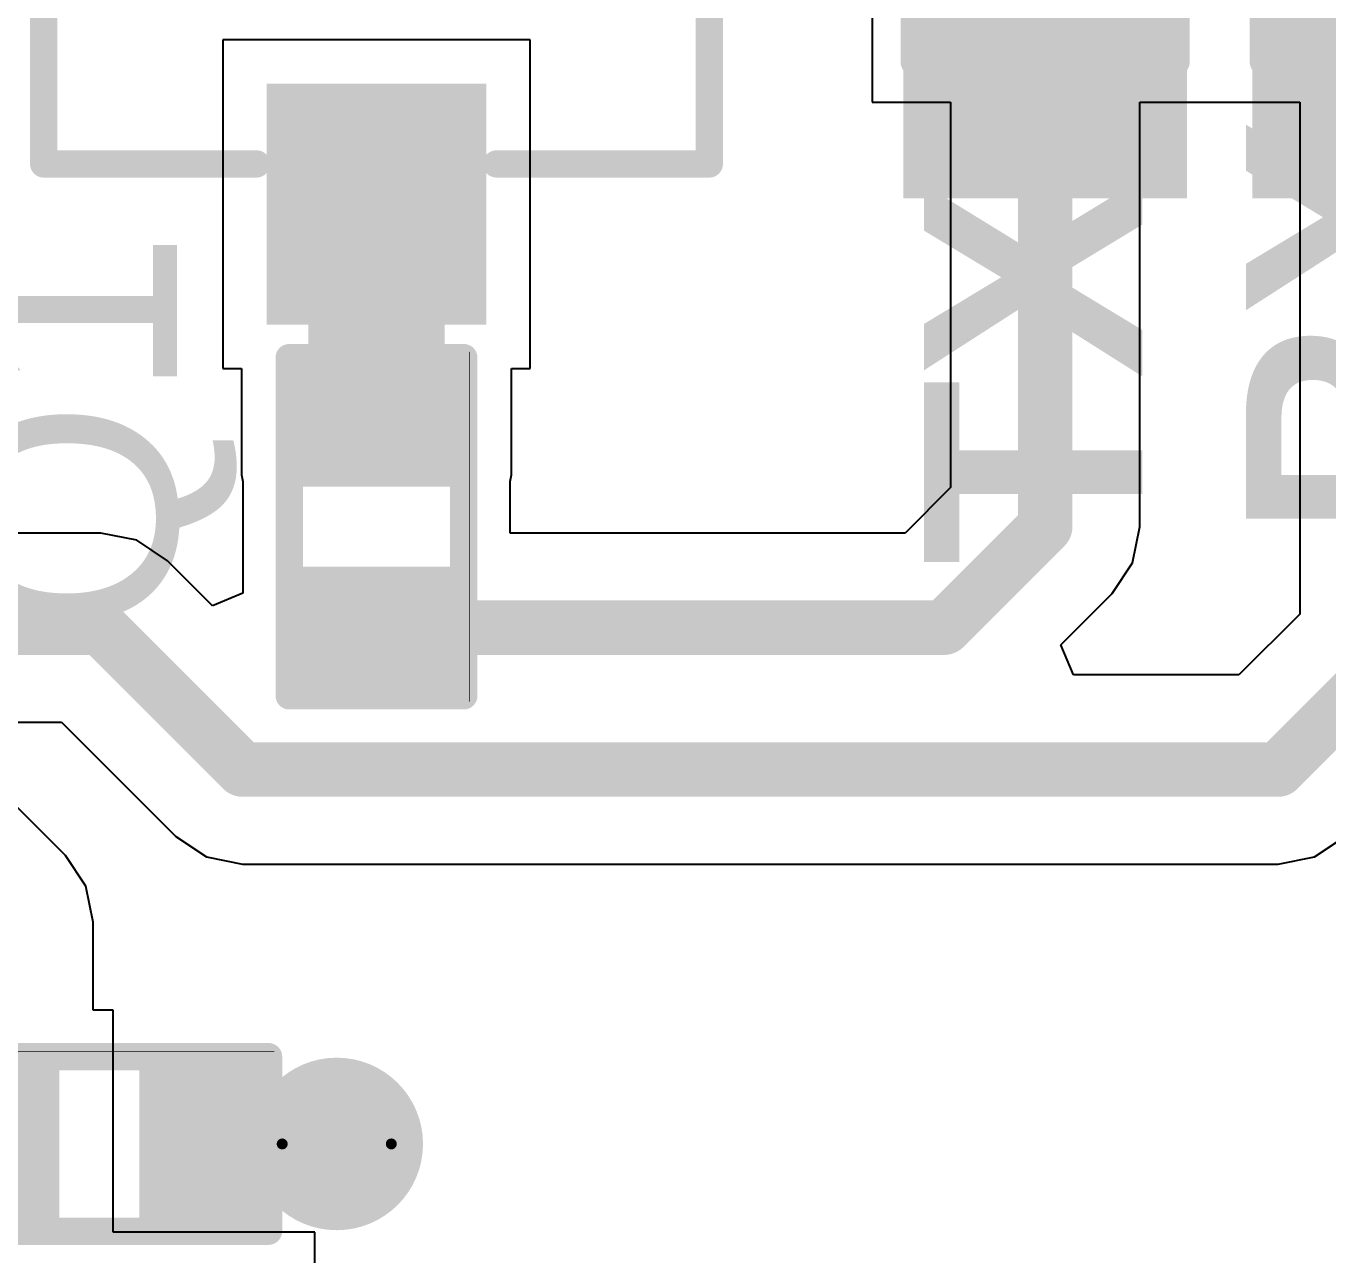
# Model space of a CAD drawing. Header units: inches. Extents: x -46 to 312, y 0 to 111.
# Drawn here: x -30 to -23.94, y 24.84 to 30.56 of the extents above; entities that cross this region are included whole.
import ezdxf

# ---------------------------------------------------------------- set-up
doc = ezdxf.new("R2010")
doc.units = ezdxf.units.IN
for name, color, linetype in [('Bottom Layer', 5, 'Continuous'), ('Bottom Solder', 6, 'Continuous'), ('Drill Drawing', 1, 'Continuous'), ('Top Layer', 1, 'Continuous'), ('Top Overlay', 2, 'Continuous'), ('Top Paste', 8, 'Continuous'), ('Top Solder', 216, 'Continuous'), ('Via Holes', 16, 'Continuous')]:
    doc.layers.add(name, color=color, linetype=linetype)
doc.styles.add('Arial', font='', dxfattribs={"height": 0.2})
doc.styles.add('Arial_Bold', font='', dxfattribs={"height": 0.2})
doc.styles.get('Arial').set_extended_font_data('Arial')
doc.styles.get('Arial_Bold').set_extended_font_data('Arial', bold=True)

# ---------------------------------------------------------------- blocks, each defined once
blk = doc.blocks.new('R___0402_17')
at = {"layer": 'Top Layer'}
for points in [[(-0.6985, -0.3175), (-0.6985, 0.3175), (-0.2413, 0.3175), (-0.2413, -0.3175)], [(0.2413, -0.3175), (0.2413, 0.3175), (0.6985, 0.3175), (0.6985, -0.3175)]]:
    blk.add_hatch(color=1, dxfattribs=at).paths.add_polyline_path(points)
at = {"layer": 'Top Paste'}
for points in [[(-0.6985, -0.3175), (-0.6985, 0.3175), (-0.2413, 0.3175), (-0.2413, -0.3175)], [(0.2413, -0.3175), (0.2413, 0.3175), (0.6985, 0.3175), (0.6985, -0.3175)]]:
    blk.add_hatch(color=8, dxfattribs=at).paths.add_polyline_path(points)
at = {"layer": 'Top Solder'}
for points in [[(-0.7535, -0.3725), (-0.7535, 0.3725), (-0.1863, 0.3725), (-0.1863, -0.3725)], [(0.1863, -0.3725), (0.1863, 0.3725), (0.7535, 0.3725), (0.7535, -0.3725)]]:
    blk.add_hatch(color=216, dxfattribs=at).paths.add_polyline_path(points)
at = {"layer": 'Top Overlay'}
for points, const_width in [([(-0.7874, 0.4064), (-0.7874, -0.4064)], 0.127), ([(0.7874, 0.4064), (-0.7874, 0.4064)], 0.127), ([(0.7874, 0.4064), (0.7874, -0.4064)], 0.127), ([(0.7874, -0.4064), (-0.7874, -0.4064)], 0.127), ([(0.8128, -0.4318), (-0.8128, -0.4318)], 0.00323)]:
    blk.add_lwpolyline(points, dxfattribs=dict(at, const_width=const_width))
for points, const_width in [([(-0.8191, 0.4064, 1), (-0.7556, 0.4064, 1)], 0.0635), ([(-0.8191, 0.4064, 1), (-0.7556, 0.4064, 1)], 0.0635), ([(0.7556, 0.4064, 1), (0.8191, 0.4064, 1)], 0.0635), ([(0.7556, 0.4064, 1), (0.8191, 0.4064, 1)], 0.0635), ([(-0.8191, -0.4064, 1), (-0.7556, -0.4064, 1)], 0.0635), ([(-0.8191, -0.4064, 1), (-0.7556, -0.4064, 1)], 0.0635), ([(0.7556, -0.4064, 1), (0.8191, -0.4064, 1)], 0.0635), ([(0.7556, -0.4064, 1), (0.8191, -0.4064, 1)], 0.0635), ([(-0.8136, -0.4318, 1), (-0.812, -0.4318, 1)], 0.00161), ([(0.812, -0.4318, 1), (0.8136, -0.4318, 1)], 0.00161)]:
    blk.add_lwpolyline(points, format="xyb", close=True, dxfattribs=dict(at, const_width=const_width))
blk = doc.blocks.new('R___0402_31')
at = {"layer": 'Top Layer'}
for points in [[(-0.6985, -0.3175), (-0.6985, 0.3175), (-0.2413, 0.3175), (-0.2413, -0.3175)], [(0.2413, -0.3175), (0.2413, 0.3175), (0.6985, 0.3175), (0.6985, -0.3175)]]:
    blk.add_hatch(color=1, dxfattribs=at).paths.add_polyline_path(points)
at = {"layer": 'Top Paste'}
for points in [[(-0.6985, -0.3175), (-0.6985, 0.3175), (-0.2413, 0.3175), (-0.2413, -0.3175)], [(0.2413, -0.3175), (0.2413, 0.3175), (0.6985, 0.3175), (0.6985, -0.3175)]]:
    blk.add_hatch(color=8, dxfattribs=at).paths.add_polyline_path(points)
at = {"layer": 'Top Solder'}
for points in [[(-0.7535, -0.3725), (-0.7535, 0.3725), (-0.1863, 0.3725), (-0.1863, -0.3725)], [(0.1863, -0.3725), (0.1863, 0.3725), (0.7535, 0.3725), (0.7535, -0.3725)]]:
    blk.add_hatch(color=216, dxfattribs=at).paths.add_polyline_path(points)
at = {"layer": 'Top Overlay'}
for points, const_width in [([(-0.7874, 0.4064), (0.7874, 0.4064)], 0.127), ([(-0.7874, 0.4064), (-0.7874, -0.4064)], 0.127), ([(0.7874, 0.4064), (0.7874, -0.4064)], 0.127), ([(-0.7874, -0.4064), (0.7874, -0.4064)], 0.127), ([(-0.8128, -0.4318), (0.8128, -0.4318)], 0.00323)]:
    blk.add_lwpolyline(points, dxfattribs=dict(at, const_width=const_width))
for points, const_width in [([(-0.8191, 0.4064, 1), (-0.7556, 0.4064, 1)], 0.0635), ([(-0.8191, 0.4064, 1), (-0.7556, 0.4064, 1)], 0.0635), ([(0.7556, 0.4064, 1), (0.8191, 0.4064, 1)], 0.0635), ([(0.7556, 0.4064, 1), (0.8191, 0.4064, 1)], 0.0635), ([(-0.8191, -0.4064, 1), (-0.7556, -0.4064, 1)], 0.0635), ([(-0.8191, -0.4064, 1), (-0.7556, -0.4064, 1)], 0.0635), ([(0.7556, -0.4064, 1), (0.8191, -0.4064, 1)], 0.0635), ([(0.7556, -0.4064, 1), (0.8191, -0.4064, 1)], 0.0635), ([(-0.8136, -0.4318, 1), (-0.812, -0.4318, 1)], 0.00161), ([(0.812, -0.4318, 1), (0.8136, -0.4318, 1)], 0.00161)]:
    blk.add_lwpolyline(points, format="xyb", close=True, dxfattribs=dict(at, const_width=const_width))
blk = doc.blocks.new('SOT_23_37')
at = {"layer": 'Top Layer'}
for points in [[(-0.41, 1.46), (0.41, 1.46), (0.41, 0.54), (-0.41, 0.54)], [(-1.36, -0.54), (-0.54, -0.54), (-0.54, -1.46), (-1.36, -1.46)], [(0.54, -0.54), (1.36, -0.54), (1.36, -1.46), (0.54, -1.46)]]:
    blk.add_hatch(color=1, dxfattribs=at).paths.add_polyline_path(points)
at = {"layer": 'Top Paste'}
for points in [[(-0.41, 1.46), (0.41, 1.46), (0.41, 0.54), (-0.41, 0.54)], [(-1.36, -0.54), (-0.54, -0.54), (-0.54, -1.46), (-1.36, -1.46)], [(0.54, -0.54), (1.36, -0.54), (1.36, -1.46), (0.54, -1.46)]]:
    blk.add_hatch(color=8, dxfattribs=at).paths.add_polyline_path(points)
at = {"layer": 'Top Solder'}
for points in [[(-0.5116, 1.5616), (0.5116, 1.5616), (0.5116, 0.4384), (-0.5116, 0.4384)], [(-1.4616, -0.4384), (-0.4384, -0.4384), (-0.4384, -1.5616), (-1.4616, -1.5616)], [(0.4384, -0.4384), (1.4616, -0.4384), (1.4616, -1.5616), (0.4384, -1.5616)]]:
    blk.add_hatch(color=216, dxfattribs=at).paths.add_polyline_path(points)
at = {"layer": 'Top Overlay', "const_width": 0.127}
for points in [[(-0.5588, 0.8128), (-1.5494, 0.8128)], [(-1.5494, 0.8128), (-1.5494, -0.5842)], [(1.5494, 0.8128), (0.5588, 0.8128)], [(1.5494, 0.8128), (1.5494, -0.5842)], [(0.3302, -0.7874), (-0.3302, -0.7874)], [(-1.6764, -1.0414), (-1.6764, -1.2954)], [(-1.5494, -1.1684), (-1.6764, -1.0414)], [(-1.5494, -1.1684), (-1.6764, -1.2954)]]:
    blk.add_lwpolyline(points, dxfattribs=at)
at = {"layer": 'Top Overlay', "const_width": 0.0635}
for points in [[(-1.5812, 0.8128, 1), (-1.5176, 0.8128, 1)], [(-1.5812, 0.8128, 1), (-1.5176, 0.8128, 1)], [(-0.5905, 0.8128, 1), (-0.5271, 0.8128, 1)], [(0.5271, 0.8128, 1), (0.5905, 0.8128, 1)], [(1.5176, 0.8128, 1), (1.5812, 0.8128, 1)], [(1.5176, 0.8128, 1), (1.5812, 0.8128, 1)], [(-1.5812, -0.5842, 1), (-1.5176, -0.5842, 1)], [(1.5176, -0.5842, 1), (1.5812, -0.5842, 1)], [(-0.3619, -0.7874, 1), (-0.2984, -0.7874, 1)], [(0.2984, -0.7874, 1), (0.3619, -0.7874, 1)], [(-1.7082, -1.0414, 1), (-1.6446, -1.0414, 1)], [(-1.7082, -1.0414, 1), (-1.6446, -1.0414, 1)], [(-1.5812, -1.1684, 1), (-1.5176, -1.1684, 1)], [(-1.5812, -1.1684, 1), (-1.5176, -1.1684, 1)], [(-1.7082, -1.2954, 1), (-1.6446, -1.2954, 1)], [(-1.7082, -1.2954, 1), (-1.6446, -1.2954, 1)]]:
    blk.add_lwpolyline(points, format="xyb", close=True, dxfattribs=at)
blk = doc.blocks.new('LED_0603_40')
at = {"layer": 'Top Layer'}
for points in [[(-1, 0.5), (-0.5, 0.5), (-0.5, -0.5), (-1, -0.5)], [(0.5, 0.5), (1, 0.5), (1, -0.5), (0.5, -0.5)]]:
    blk.add_hatch(color=1, dxfattribs=at).paths.add_polyline_path(points)
at = {"layer": 'Top Overlay'}
blk.add_hatch(color=2, dxfattribs=at).paths.add_polyline_path([(1.1176, -0.6604), (1.7526, -0.6604), (1.7526, 0.6604), (1.1176, 0.6604)])
at = {"layer": 'Top Paste'}
for points in [[(-1, 0.5), (-0.5, 0.5), (-0.5, -0.5), (-1, -0.5)], [(0.5, 0.5), (1, 0.5), (1, -0.5), (0.5, -0.5)]]:
    blk.add_hatch(color=8, dxfattribs=at).paths.add_polyline_path(points)
at = {"layer": 'Top Solder'}
for points in [[(-1.1016, 0.6016), (-0.3984, 0.6016), (-0.3984, -0.6016), (-1.1016, -0.6016)], [(0.3984, 0.6016), (1.1016, 0.6016), (1.1016, -0.6016), (0.3984, -0.6016)]]:
    blk.add_hatch(color=216, dxfattribs=at).paths.add_polyline_path(points)
at = {"layer": 'Top Overlay', "const_width": 0.127}
for points in [[(-0.4318, 0.6096), (-1.1176, 0.6096)], [(-1.1176, -0.6096), (-1.1176, 0.6096)], [(1.1176, 0.6096), (0.4318, 0.6096)], [(1.1176, -0.6096), (1.1176, 0.6096)], [(-0.4318, -0.6096), (-1.1176, -0.6096)], [(1.1176, -0.6096), (0.4318, -0.6096)]]:
    blk.add_lwpolyline(points, dxfattribs=at)
at = {"layer": 'Top Overlay', "const_width": 0.0635}
for points in [[(-1.1494, 0.6096, 1), (-1.0858, 0.6096, 1)], [(-1.1494, 0.6096, 1), (-1.0858, 0.6096, 1)], [(-0.4636, 0.6096, 1), (-0.4001, 0.6096, 1)], [(0.4001, 0.6096, 1), (0.4636, 0.6096, 1)], [(1.0859, 0.6096, 1), (1.1494, 0.6096, 1)], [(1.0859, 0.6096, 1), (1.1494, 0.6096, 1)], [(-1.1494, -0.6096, 1), (-1.0858, -0.6096, 1)], [(-1.1494, -0.6096, 1), (-1.0858, -0.6096, 1)], [(-0.4636, -0.6096, 1), (-0.4001, -0.6096, 1)], [(0.4001, -0.6096, 1), (0.4636, -0.6096, 1)], [(1.0859, -0.6096, 1), (1.1494, -0.6096, 1)], [(1.0859, -0.6096, 1), (1.1494, -0.6096, 1)]]:
    blk.add_lwpolyline(points, format="xyb", close=True, dxfattribs=at)
blk = doc.blocks.new('LED_0603_42')
at = {"layer": 'Top Layer'}
for points in [[(-1, 0.5), (-0.5, 0.5), (-0.5, -0.5), (-1, -0.5)], [(0.5, 0.5), (1, 0.5), (1, -0.5), (0.5, -0.5)]]:
    blk.add_hatch(color=1, dxfattribs=at).paths.add_polyline_path(points)
at = {"layer": 'Top Overlay'}
blk.add_hatch(color=2, dxfattribs=at).paths.add_polyline_path([(1.1176, -0.6604), (1.7526, -0.6604), (1.7526, 0.6604), (1.1176, 0.6604)])
at = {"layer": 'Top Paste'}
for points in [[(-1, 0.5), (-0.5, 0.5), (-0.5, -0.5), (-1, -0.5)], [(0.5, 0.5), (1, 0.5), (1, -0.5), (0.5, -0.5)]]:
    blk.add_hatch(color=8, dxfattribs=at).paths.add_polyline_path(points)
at = {"layer": 'Top Solder'}
for points in [[(-1.1016, 0.6016), (-0.3984, 0.6016), (-0.3984, -0.6016), (-1.1016, -0.6016)], [(0.3984, 0.6016), (1.1016, 0.6016), (1.1016, -0.6016), (0.3984, -0.6016)]]:
    blk.add_hatch(color=216, dxfattribs=at).paths.add_polyline_path(points)
at = {"layer": 'Top Overlay', "const_width": 0.127}
for points in [[(-0.4318, 0.6096), (-1.1176, 0.6096)], [(-1.1176, -0.6096), (-1.1176, 0.6096)], [(1.1176, 0.6096), (0.4318, 0.6096)], [(1.1176, -0.6096), (1.1176, 0.6096)], [(-0.4318, -0.6096), (-1.1176, -0.6096)], [(1.1176, -0.6096), (0.4318, -0.6096)]]:
    blk.add_lwpolyline(points, dxfattribs=at)
at = {"layer": 'Top Overlay', "const_width": 0.0635}
for points in [[(-1.1494, 0.6096, 1), (-1.0858, 0.6096, 1)], [(-1.1494, 0.6096, 1), (-1.0858, 0.6096, 1)], [(-0.4636, 0.6096, 1), (-0.4001, 0.6096, 1)], [(0.4001, 0.6096, 1), (0.4636, 0.6096, 1)], [(1.0859, 0.6096, 1), (1.1494, 0.6096, 1)], [(1.0859, 0.6096, 1), (1.1494, 0.6096, 1)], [(-1.1494, -0.6096, 1), (-1.0858, -0.6096, 1)], [(-1.1494, -0.6096, 1), (-1.0858, -0.6096, 1)], [(-0.4636, -0.6096, 1), (-0.4001, -0.6096, 1)], [(0.4001, -0.6096, 1), (0.4636, -0.6096, 1)], [(1.0859, -0.6096, 1), (1.1494, -0.6096, 1)], [(1.0859, -0.6096, 1), (1.1494, -0.6096, 1)]]:
    blk.add_lwpolyline(points, format="xyb", close=True, dxfattribs=at)

msp = doc.modelspace()

# ---------------------------------------------------------------- hatches: boundary and pattern name
at = {"layer": 'Bottom Layer'}
h = msp.add_hatch(color=5, dxfattribs=at)
edge = h.paths.add_edge_path()
edge.add_arc((-28.5569, 25.3585), 0.3, 0, 360)
at = {"layer": 'Bottom Solder'}
h = msp.add_hatch(color=6, dxfattribs=at)
edge = h.paths.add_edge_path()
edge.add_arc((-28.5569, 25.3585), 0.4016, 0, 360)
at = {"layer": 'Top Layer'}
msp.add_hatch(color=1, dxfattribs=at).paths.add_polyline_path([(-28.6893, 28.4734), (-28.0543, 28.4734), (-28.0543, 29.7564), (-28.6893, 29.7564)])
h = msp.add_hatch(color=1, dxfattribs=at)
edge = h.paths.add_edge_path()
edge.add_arc((-28.5569, 25.3585), 0.3, 0, 360)
at = {"layer": 'Top Solder'}
h = msp.add_hatch(color=216, dxfattribs=at)
edge = h.paths.add_edge_path()
edge.add_arc((-28.5569, 25.3585), 0.4016, 0, 360)
at = {"layer": 'Via Holes'}
h = msp.add_hatch(color=7, dxfattribs=at)
edge = h.paths.add_edge_path()
edge.add_arc((-28.5569, 25.3585), 0.15, 0, 360)

# ---------------------------------------------------------------- linework, layer by layer
at = {"layer": 'Drill Drawing'}
for points, const_width in [([(-28.3029, 25.3585, 1), (-28.8109, 25.3585, 1)], 0.0508), ([(-28.8236, 25.3585, 1), (-28.7982, 25.3585, 1)], 0.0254), ([(-28.3156, 25.3585, 1), (-28.2902, 25.3585, 1)], 0.0254)]:
    msp.add_lwpolyline(points, format="xyb", close=True, dxfattribs=dict(at, const_width=const_width))
at = {"layer": 'Top Layer'}
for p, q in [((-26.0635, 31.3182), (-26.0635, 30.2086)), ((-27.657, 30.4988), (-29.0866, 30.4988)), ((-29.0866, 30.4988), (-29.0866, 28.9692)), ((-27.657, 28.9692), (-27.657, 30.4988)), ((-26.0635, 30.2086), (-25.6989, 30.2086)), ((-25.6989, 30.2086), (-25.6989, 28.4145)), ((-24.8184, 28.2321), (-24.8184, 30.2086)), ((-24.8184, 30.2086), (-24.4539, 30.2086)), ((-24.4539, 30.2086), (-24.4539, 30.2086)), ((-24.4539, 30.2086), (-24.4379, 30.2086)), ((-24.4379, 30.2086), (-24.4379, 30.2086)), ((-24.4379, 30.2086), (-24.0733, 30.2086)), ((-24.0733, 30.2086), (-24.0733, 27.825)), ((-29.0866, 28.9692), (-29.0001, 28.9692)), ((-29.0001, 28.9692), (-29.0001, 28.4734)), ((-27.7435, 28.4734), (-27.7435, 28.9692)), ((-27.7435, 28.9692), (-27.657, 28.9692)), ((-29.0001, 28.4734), (-28.9941, 28.4434)), ((-28.9941, 28.4434), (-28.9941, 27.9223)), ((-27.7495, 28.4434), (-27.7435, 28.4734)), ((-27.7495, 28.2025), (-27.7495, 28.4434)), ((-25.6989, 28.4145), (-25.911, 28.2025)), ((-29.6558, 28.2025), (-31.2417, 28.2025)), ((-29.4873, 28.1689), (-29.6558, 28.2025)), ((-25.911, 28.2025), (-27.7495, 28.2025)), ((-24.8519, 28.0636), (-24.8184, 28.2321)), ((-24.8184, 28.2321), (-24.8184, 28.2321)), ((-29.3445, 28.0735), (-29.4873, 28.1689)), ((-29.1349, 27.8639), (-29.3445, 28.0735)), ((-24.9474, 27.9208), (-24.8519, 28.0636)), ((-28.9941, 27.9223), (-29.1349, 27.8639)), ((-25.1853, 27.6829), (-24.9474, 27.9208)), ((-24.9474, 27.9208), (-24.9474, 27.9208)), ((-24.0733, 27.825), (-24.3563, 27.5421)), ((-25.127, 27.5421), (-25.1853, 27.6829)), ((-24.3563, 27.5421), (-25.127, 27.5421)), ((-31.2417, 27.3219), (-29.8382, 27.3219)), ((-29.8382, 27.3219), (-29.3067, 26.7905)), ((-29.8204, 26.7019), (-30.049, 26.9305)), ((-29.3067, 26.7905), (-29.3067, 26.7905)), ((-29.3067, 26.7905), (-29.1639, 26.6951)), ((-24.0054, 26.6951), (-23.8626, 26.7905)), ((-29.725, 26.5591), (-29.8204, 26.7019)), ((-29.1639, 26.6951), (-28.9954, 26.6615)), ((-24.1739, 26.6615), (-24.0054, 26.6951)), ((-28.9954, 26.6615), (-28.9954, 26.6615)), ((-28.9954, 26.6615), (-24.1739, 26.6615)), ((-29.6915, 26.3906), (-29.725, 26.5591)), ((-29.6915, 25.9808), (-29.6915, 26.3906)), ((-29.5983, 25.9808), (-29.6915, 25.9808)), ((-29.5983, 24.947), (-29.5983, 25.9808)), ((-28.6585, 24.947), (-29.5983, 24.947)), ((-28.6585, 24.7649), (-28.6585, 24.947))]:
    msp.add_line(p, q, dxfattribs=at)
for points, const_width in [([(-25.2587, 28.2321), (-25.2587, 30.7634)], 0.254), ([(-25.7286, 27.7622), (-25.2587, 28.2321)], 0.254), ([(-31.864, 27.7622), (-29.6558, 27.7622)], 0.254), ([(-29.6558, 27.7622), (-28.9954, 27.1018)], 0.254), ([(-28.3718, 27.7622), (-25.7286, 27.7622)], 0.254), ([(-24.1739, 27.1018), (-23.6331, 27.6426)], 0.254), ([(-28.9954, 27.1018), (-24.1739, 27.1018)], 0.254), ([(-29.1919, 25.3585), (-28.5569, 25.3585)], 0.381)]:
    msp.add_lwpolyline(points, dxfattribs=dict(at, const_width=const_width))
for points, const_width in [([(-25.3222, 28.2321, 1), (-25.1952, 28.2321, 1)], 0.127), ([(-25.3222, 28.2321, 1), (-25.1952, 28.2321, 1)], 0.127), ([(-29.7193, 27.7622, 1), (-29.5923, 27.7622, 1)], 0.127), ([(-29.7193, 27.7622, 1), (-29.5923, 27.7622, 1)], 0.127), ([(-28.4353, 27.7622, 1), (-28.3083, 27.7622, 1)], 0.127), ([(-25.7921, 27.7622, 1), (-25.6651, 27.7622, 1)], 0.127), ([(-25.7921, 27.7622, 1), (-25.6651, 27.7622, 1)], 0.127), ([(-29.0589, 27.1018, 1), (-28.9319, 27.1018, 1)], 0.127), ([(-29.0589, 27.1018, 1), (-28.9319, 27.1018, 1)], 0.127), ([(-24.2374, 27.1018, 1), (-24.1104, 27.1018, 1)], 0.127), ([(-24.2374, 27.1018, 1), (-24.1104, 27.1018, 1)], 0.127), ([(-29.2872, 25.3585, 1), (-29.0967, 25.3585, 1)], 0.1905), ([(-28.6522, 25.3585, 1), (-28.4617, 25.3585, 1)], 0.1905)]:
    msp.add_lwpolyline(points, format="xyb", close=True, dxfattribs=dict(at, const_width=const_width))

# ---------------------------------------------------------------- block references
for name, p, rotation in [('LED_0603_42', (-25.2587, 31.5134), 270), ('LED_0603_40', (-23.6331, 31.5134), 270), ('SOT_23_37', (-28.3718, 30.734), 180), ('R___0402_31', (-28.3718, 28.2321), 90), ('R___0402_17', (-29.6618, 25.3585), 180)]:
    msp.add_blockref(name, p, dxfattribs=dict(rotation=rotation))

# ---------------------------------------------------------------- texts
at = {"layer": 'Top Overlay'}
for s, style, p in [('RX', 'Arial_Bold', (-23.3079, 28.174)), ('TX', 'Arial_Bold', (-24.8065, 28.0526)), ('Q1', 'Arial', (-29.3014, 27.7199))]:
    msp.add_text(s, height=1.016, rotation=90, dxfattribs=dict(at, style=style)).set_placement(p)

doc.saveas('drawing.dxf')
